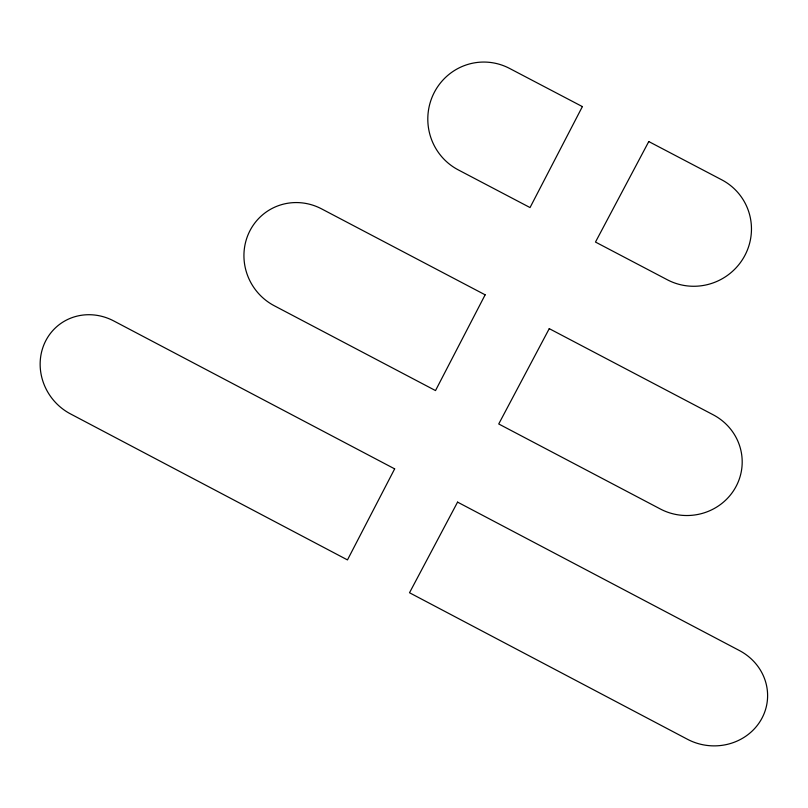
<?xml version="1.0" encoding="UTF-8"?>
<svg xmlns="http://www.w3.org/2000/svg" width="808" height="808" viewBox="0 0 808 808"><rect width="100%" height="100%" fill="white"/><g stroke="black" fill="none" stroke-linecap="round" stroke-linejoin="round"><path stroke-width="1.21" d="M394.658 468.862L347.47 559.914L70.407 413.858A53.944 50.651 51.5 0 1 44.884 342.531A53.944 50.651 51.5 0 1 113.766 320.948L394.658 468.862M582.376 106.595L530.038 207.565L458.227 169.862A57.085 56.075 88.1 0 1 434.007 92.971A57.085 56.075 88.1 0 1 509.505 68.397L582.376 106.595M485.143 294.819L435.512 390.577L274.215 305.717A55.257 53.429 57.4 0 1 249.399 231.795A55.257 53.429 57.4 0 1 321.554 208.858L485.143 294.819M549.258 328.644L498.728 423.968L660.378 509.01A55.388 53.611 0.6 0 0 735.492 487.517A55.388 53.611 0.6 0 0 713.212 414.807L549.258 328.644M457.57 502.121L409.515 592.749L687.507 739.3A54.176 50.914 6.3 0 0 760.985 719.958A54.176 50.914 6.3 0 0 739.411 650.541L457.57 502.121M648.774 141.552L595.486 242.057L667.408 279.81A57.146 56.196 -31.7 0 0 744.562 256.035A57.146 56.196 -31.7 0 0 721.736 179.81L648.774 141.552"/></g></svg>
